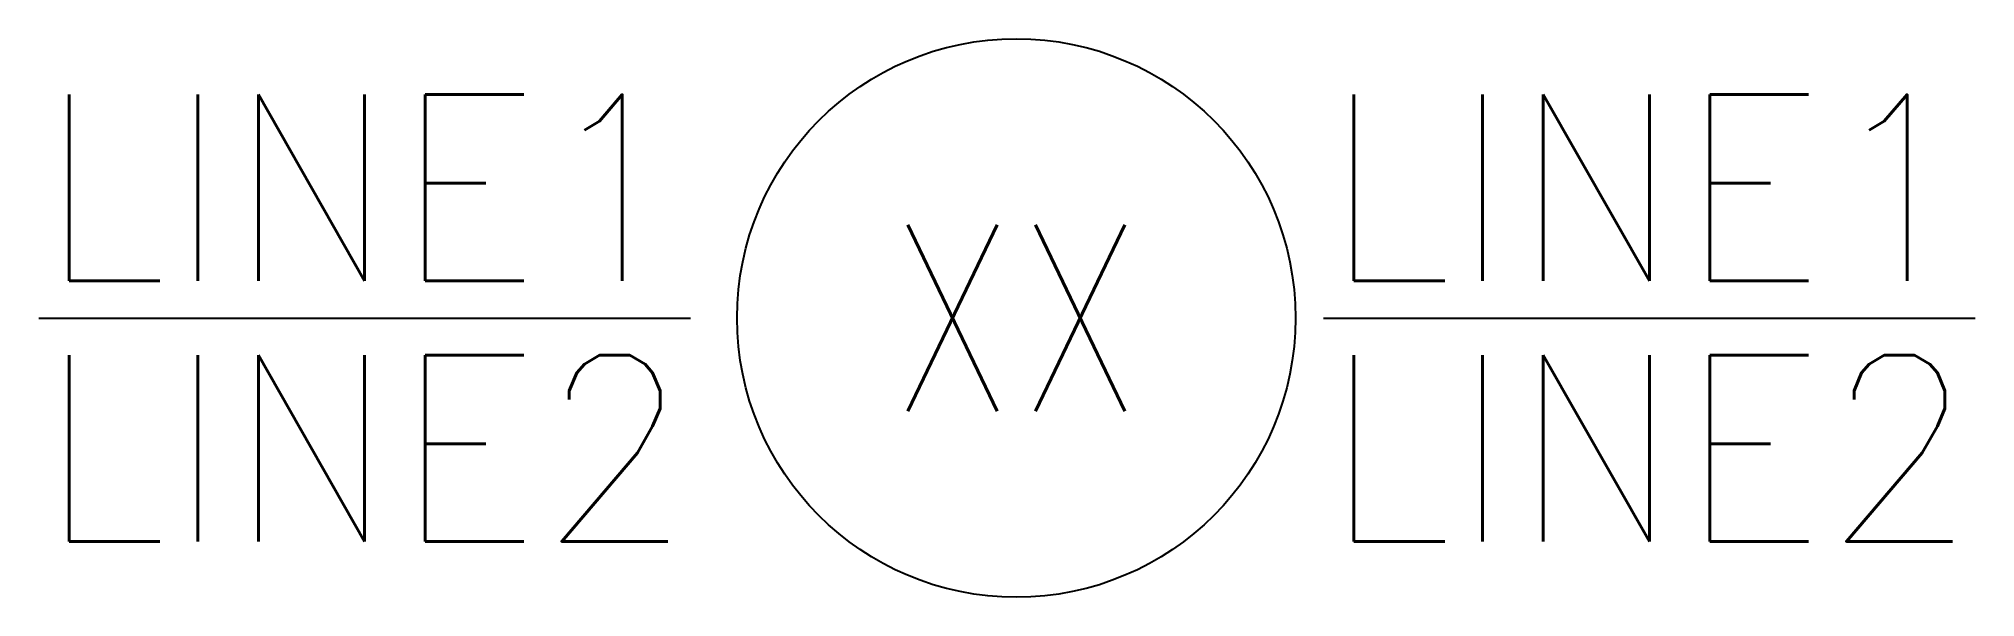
# Model space of a CAD drawing. Extents: x -5.3 to 5.2, y -1.5 to 1.5.
import ezdxf
from ezdxf.enums import TextEntityAlignment as Align

# ---------------------------------------------------------------- set-up
doc = ezdxf.new("R2010")
doc.units = 0
doc.header["$MEASUREMENT"] = 0
doc.layers.get('0').update_dxf_attribs({"linetype": 'CONTINUOUS'})
doc.styles.add('ROMANS', font='ROMANS', dxfattribs={"width": 0.95})

# ---------------------------------------------------------------- blocks, each defined once
blk = doc.blocks.new('cir')
blk.add_circle((0, 0), 1.5)
blk = doc.blocks.new('notecirl2')
at = {"linetype": 'Continuous'}
blk.add_blockref('cir', (0, 0), dxfattribs=at)
at = {"style": 'ROMANS', "width": 0.95}
for tag, flags, p in [('NOTETXT6', 8, (-1.75, 3)), ('NOTETXT5', 8, (-1.75, 1.6)), ('NOTETXT0', 9, (-1.75, 0.2))]:
    blk.add_attdef(tag, text='', height=1, dxfattribs=dict(at, flags=flags)).set_placement(p, align=Align.RIGHT)
for tag, p in [('NOTETXT1', (-1.75, 0.2)), ('NOTEGAP', (-1.36, 0.2))]:
    blk.add_attdef(tag, text='', height=1, dxfattribs=at).set_placement(p, align=Align.RIGHT)
at = {"style": 'ROMANS', "width": 0.95, "flags": 9}
for tag in ['NOTEPHASE', 'NOTETYPE']:
    blk.add_attdef(tag, text='', height=1, dxfattribs=at).set_placement((0, 0), align=Align.MIDDLE)
at = {"style": 'ROMANS', "width": 0.8}
blk.add_attdef('NOTENUM', text='', height=1, dxfattribs=at).set_placement((0, 0), align=Align.MIDDLE)
at = {"style": 'ROMANS', "width": 0.95}
blk.add_attdef('NOTETXT2', text='', height=1, dxfattribs=at).set_placement((-1.75, -0.2), align=Align.TOP_RIGHT)
at = {"style": 'ROMANS', "width": 0.95, "flags": 8}
for tag, p in [('NOTETXT3', (-1.75, -1.6)), ('NOTETXT4', (-1.75, -3))]:
    blk.add_attdef(tag, text='', height=1, dxfattribs=at).set_placement(p, align=Align.TOP_RIGHT)
blk = doc.blocks.new('notecirr2')
at = {"linetype": 'Continuous'}
blk.add_blockref('cir', (0, 0), dxfattribs=at)
blk.add_blockref('cir', (0, 0), dxfattribs=at)
blk.add_blockref('cir', (0, 0), dxfattribs=at)
blk.add_blockref('cir', (0, 0), dxfattribs=at)
at = {"style": 'ROMANS', "width": 0.95}
for tag, p, flags in [('NOTETXT6', (1.65, 3), 8), ('NOTETXT5', (1.65, 1.6), 8), ('NOTETXT0', (1.65, 0.2), 9)]:
    blk.add_attdef(tag, p, '', height=1, dxfattribs=dict(at, flags=flags))
for tag in ['NOTEGAP', 'NOTETXT1']:
    blk.add_attdef(tag, (1.65, 0.2), '', height=1, dxfattribs=at)
at = {"style": 'ROMANS', "width": 0.95, "flags": 9}
for tag in ['NOTEPHASE', 'NOTETYPE']:
    blk.add_attdef(tag, text='', height=1, dxfattribs=at).set_placement((0, 0), align=Align.MIDDLE)
at = {"style": 'ROMANS', "width": 0.8}
blk.add_attdef('NOTENUM', text='', height=1, dxfattribs=at).set_placement((0, 0), align=Align.MIDDLE)
at = {"style": 'ROMANS', "width": 0.95}
blk.add_attdef('NOTETXT2', text='', height=1, dxfattribs=at).set_placement((1.65, -0.2), align=Align.TOP_LEFT)
at = {"style": 'ROMANS', "width": 0.95, "flags": 8}
for tag, p in [('NOTETXT3', (1.65, -1.6)), ('NOTETXT4', (1.65, -3))]:
    blk.add_attdef(tag, text='', height=1, dxfattribs=at).set_placement(p, align=Align.TOP_LEFT)

msp = doc.modelspace()

# ---------------------------------------------------------------- block references
at = {"linetype": 'Continuous'}
for name in ['notecirl2', 'notecirr2']:
    msp.add_blockref(name, (0, 0), dxfattribs=at).add_auto_attribs({'NOTENUM': 'XX', 'NOTEGAP': '%%u  ', 'NOTETXT1': '%%uLINE1', 'NOTETXT2': '%%oLINE2'})

doc.saveas('drawing.dxf')
